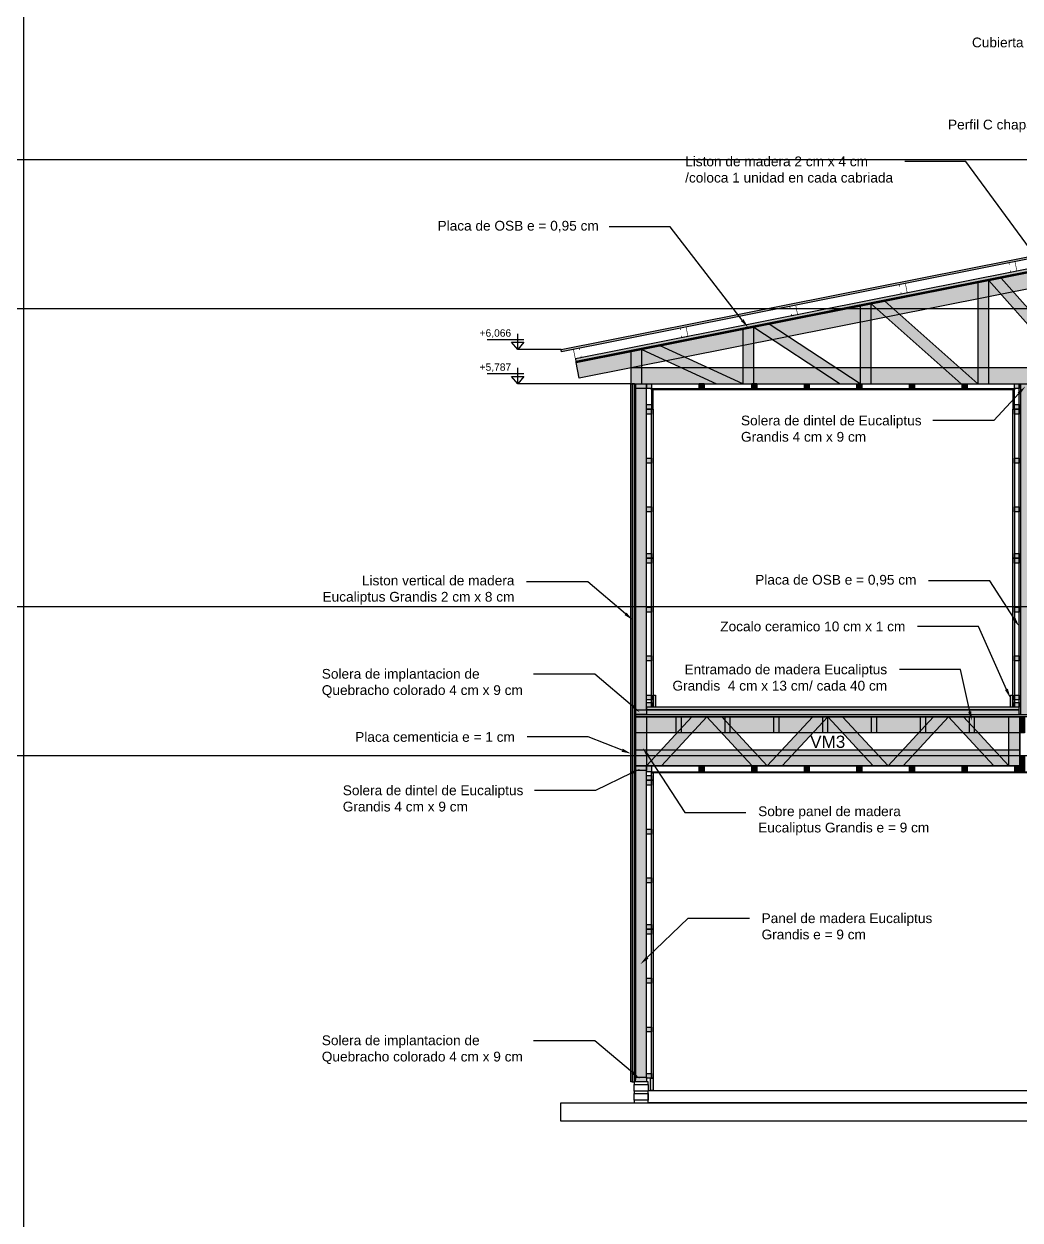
# Model space of a CAD drawing. Header units: millimetres. Extents: x 2924 to 3297, y 1496 to 1704.
# Drawn here: x 3167.89 to 3176.04, y 1558.5 to 1568.29 of the extents above; entities that cross this region are included whole.
import ezdxf
from ezdxf import colors
from ezdxf.entities.mleader import LeaderData, LeaderLine
from ezdxf.math import Vec2, Vec3

# ---------------------------------------------------------------- set-up
doc = ezdxf.new("R2010")
doc.units = ezdxf.units.MM
doc.layers.add('PT-MUROS', color=7, linetype='Continuous')
doc.styles.get("Standard").update_dxf_attribs({"font": 'arial.ttf'})

msp = doc.modelspace()

# ---------------------------------------------------------------- hatches: boundary and pattern name
at = {"layer": 'PT-MUROS'}
h = msp.add_hatch(color=5, dxfattribs=at)
h.dxf.hatch_style = 1
h.paths.add_polyline_path([(3179.6518, 1567.0889), (3179.6553, 1567.0713), (3172.2873, 1565.6075), (3172.2838, 1565.6251)])
at = {"layer": 'PT-MUROS', "true_color": 0x9898cc}
h = msp.add_hatch(color=253, dxfattribs=at)
h.dxf.hatch_style = 1
h.paths.add_polyline_path([(3179.5867, 1566.9557), (3179.5867, 1566.9761), (3172.401, 1565.5485), (3172.4048, 1565.5289)])
at = {"layer": 'PT-MUROS'}
h = msp.add_hatch(color=1, dxfattribs=at)
h.dxf.hatch_style = 1
h.paths.add_polyline_path([(3179.5867, 1566.946), (3179.5867, 1566.9557), (3172.4048, 1565.5289), (3172.4067, 1565.5195)])
at = {"layer": 'PT-MUROS', "true_color": 0xfecc66}
h = msp.add_hatch(color=31, dxfattribs=at)
h.dxf.hatch_style = 1
h.paths.add_polyline_path([(3179.5867, 1565.476), (3172.8547, 1565.476), (3172.8547, 1565.346), (3179.5867, 1565.346)])
h.paths.add_polyline_path([(3179.5867, 1566.946), (3179.5867, 1566.8135), (3172.432, 1565.3921), (3172.4067, 1565.5195)])
at = {"layer": 'PT-MUROS', "true_color": 0xcd6928}
h = msp.add_hatch(color=32, dxfattribs=at)
h.dxf.hatch_style = 1
h.paths.add_polyline_path([(3176.844, 1566.4011), (3176.7465, 1566.3817), (3177.5066, 1565.346), (3177.6182, 1565.346)])
h.paths.add_polyline_path([(3177.8026, 1566.5916), (3177.7082, 1566.5728), (3178.4739, 1565.346), (3178.58, 1565.346)])
h.paths.add_polyline_path([(3178.67, 1566.7639), (3178.7617, 1566.7821), (3179.4967, 1565.346), (3179.3956, 1565.346)])
h.paths.add_polyline_path([(3176.7465, 1566.3817), (3176.6565, 1566.3639), (3176.6565, 1565.346), (3176.7465, 1565.346)])
h.paths.add_polyline_path([(3177.7082, 1566.5728), (3177.6182, 1566.5549), (3177.6182, 1565.346), (3177.7082, 1565.346)])
h.paths.add_polyline_path([(3178.67, 1566.7639), (3178.58, 1566.746), (3178.58, 1565.346), (3178.67, 1565.346)])
h.paths.add_polyline_path([(3174.9339, 1566.0216), (3174.8231, 1565.9996), (3175.5593, 1565.346), (3175.6948, 1565.346)])
h.paths.add_polyline_path([(3175.8872, 1566.211), (3175.7848, 1566.1907), (3176.5361, 1565.346), (3176.6565, 1565.346)])
h.paths.add_polyline_path([(3174.8231, 1565.9996), (3174.7331, 1565.9817), (3174.7331, 1565.346), (3174.8231, 1565.346)])
h.paths.add_polyline_path([(3175.7848, 1566.1907), (3175.6948, 1566.1728), (3175.6948, 1565.346), (3175.7848, 1565.346)])
h.paths.add_polyline_path([(3173.9875, 1565.8336), (3173.8614, 1565.8086), (3174.5687, 1565.346), (3174.7331, 1565.346)])
h.paths.add_polyline_path([(3173.8614, 1565.8086), (3173.7714, 1565.7907), (3173.7714, 1565.346), (3173.8614, 1565.346)])
h.paths.add_polyline_path([(3173.0952, 1565.6563), (3172.9447, 1565.6264), (3173.5556, 1565.346), (3173.7714, 1565.346)])
h.paths.add_polyline_path([(3172.9447, 1565.6264), (3172.8547, 1565.6085), (3172.8547, 1565.346), (3172.9447, 1565.346)])
h.paths.add_polyline_path([(3179.5867, 1566.946), (3179.4967, 1566.9281), (3179.4967, 1565.346), (3179.5867, 1565.346)])
at = {"layer": 'PT-MUROS'}
h = msp.add_hatch(color=8, dxfattribs=at)
h.dxf.hatch_style = 1
h.paths.add_polyline_path([(3172.8649, 1559.629), (3172.8547, 1559.629), (3172.8547, 1565.346), (3172.8649, 1565.346)])
at = {"layer": 'PT-MUROS', "true_color": 0xf7f281}
h = msp.add_hatch(color=51, dxfattribs=at)
h.dxf.hatch_style = 1
h.paths.add_polyline_path([(3172.8849, 1565.346), (3172.8649, 1565.346), (3172.8649, 1559.629), (3172.8849, 1559.629)])
at = {"layer": 'PT-MUROS'}
h = msp.add_hatch(color=1, dxfattribs=at)
h.dxf.hatch_style = 1
h.paths.add_polyline_path([(3172.8944, 1559.649), (3172.8849, 1559.649), (3172.8849, 1565.346), (3172.8944, 1565.346)])
h.paths.add_polyline_path([(3176.0349, 1565.346), (3176.0444, 1565.346), (3176.0444, 1562.6365), (3176.0349, 1562.6365)])
h = msp.add_hatch(color=3, dxfattribs=at)
h.dxf.hatch_style = 1
h.paths.add_polyline_path([(3172.8944, 1562.2185), (3172.9844, 1562.2185), (3172.9844, 1562.1785), (3172.8944, 1562.1785)])
h.paths.add_polyline_path([(3172.8944, 1565.346), (3172.9844, 1565.346), (3172.9844, 1565.306), (3172.8944, 1565.306)])
h.paths.add_polyline_path([(3176.0444, 1565.346), (3176.1344, 1565.346), (3176.1344, 1565.306), (3176.0444, 1565.306)])
at = {"layer": 'PT-MUROS', "true_color": 0xf7f281}
h = msp.add_hatch(color=51, dxfattribs=at)
h.dxf.hatch_style = 1
h.paths.add_polyline_path([(3176.1344, 1562.7365), (3176.1744, 1562.7365), (3176.1744, 1562.6965), (3176.1344, 1562.6965)])
h.paths.add_polyline_path([(3176.1344, 1562.7965), (3176.1744, 1562.7965), (3176.1744, 1562.7565), (3176.1344, 1562.7565)])
h.paths.add_polyline_path([(3175.9949, 1562.7365), (3176.0349, 1562.7365), (3176.0349, 1562.6965), (3175.9949, 1562.6965)])
h.paths.add_polyline_path([(3175.9949, 1562.7965), (3176.0349, 1562.7965), (3176.0349, 1562.7565), (3175.9949, 1562.7565)])
h.paths.add_polyline_path([(3175.9949, 1563.1165), (3176.0349, 1563.1165), (3176.0349, 1563.0765), (3175.9949, 1563.0765)])
h.paths.add_polyline_path([(3176.1344, 1563.1165), (3176.1744, 1563.1165), (3176.1744, 1563.0765), (3176.1344, 1563.0765)])
h.paths.add_polyline_path([(3175.9949, 1563.9565), (3176.0349, 1563.9565), (3176.0349, 1563.9165), (3175.9949, 1563.9165)])
h.paths.add_polyline_path([(3175.9949, 1563.9165), (3176.0349, 1563.9165), (3176.0349, 1563.8765), (3175.9949, 1563.8765)])
h.paths.add_polyline_path([(3175.9949, 1563.5165), (3176.0349, 1563.5165), (3176.0349, 1563.4765), (3175.9949, 1563.4765)])
h.paths.add_polyline_path([(3176.1344, 1563.9565), (3176.1744, 1563.9565), (3176.1744, 1563.9165), (3176.1344, 1563.9165)])
h.paths.add_polyline_path([(3176.1344, 1563.9165), (3176.1744, 1563.9165), (3176.1744, 1563.8765), (3176.1344, 1563.8765)])
h.paths.add_polyline_path([(3176.1344, 1563.5165), (3176.1744, 1563.5165), (3176.1744, 1563.4765), (3176.1344, 1563.4765)])
h.paths.add_polyline_path([(3175.9949, 1564.7365), (3176.0349, 1564.7365), (3176.0349, 1564.6965), (3175.9949, 1564.6965)])
h.paths.add_polyline_path([(3175.9949, 1564.3365), (3176.0349, 1564.3365), (3176.0349, 1564.2965), (3175.9949, 1564.2965)])
h.paths.add_polyline_path([(3176.1344, 1564.7365), (3176.1744, 1564.7365), (3176.1744, 1564.6965), (3176.1344, 1564.6965)])
h.paths.add_polyline_path([(3176.1344, 1564.3365), (3176.1744, 1564.3365), (3176.1744, 1564.2965), (3176.1344, 1564.2965)])
h.paths.add_polyline_path([(3175.9949, 1565.1765), (3176.0349, 1565.1765), (3176.0349, 1565.1365), (3175.9949, 1565.1365)])
h.paths.add_polyline_path([(3175.9949, 1565.1365), (3176.0349, 1565.1365), (3176.0349, 1565.0965), (3175.9949, 1565.0965)])
h.paths.add_polyline_path([(3176.1344, 1565.1765), (3176.1744, 1565.1765), (3176.1744, 1565.1365), (3176.1344, 1565.1365)])
h.paths.add_polyline_path([(3176.1344, 1565.1365), (3176.1744, 1565.1365), (3176.1744, 1565.0965), (3176.1344, 1565.0965)])
h.paths.add_polyline_path([(3176.1344, 1565.346), (3176.1744, 1565.346), (3176.1744, 1565.306), (3176.1344, 1565.306)])
h.paths.add_polyline_path([(3175.9949, 1565.346), (3176.0349, 1565.346), (3176.0349, 1565.306), (3175.9949, 1565.306)])
h.paths.add_polyline_path([(3172.9844, 1565.1765), (3173.0244, 1565.1765), (3173.0244, 1565.1365), (3172.9844, 1565.1365)])
h.paths.add_polyline_path([(3172.9844, 1565.346), (3173.0244, 1565.346), (3173.0244, 1565.306), (3172.9844, 1565.306)])
h.paths.add_polyline_path([(3172.9844, 1565.1365), (3173.0244, 1565.1365), (3173.0244, 1565.0965), (3172.9844, 1565.0965)])
h.paths.add_polyline_path([(3172.9844, 1564.7365), (3173.0244, 1564.7365), (3173.0244, 1564.6965), (3172.9844, 1564.6965)])
h.paths.add_polyline_path([(3172.9844, 1564.3365), (3173.0244, 1564.3365), (3173.0244, 1564.2965), (3172.9844, 1564.2965)])
h.paths.add_polyline_path([(3172.9844, 1563.9565), (3173.0244, 1563.9565), (3173.0244, 1563.9165), (3172.9844, 1563.9165)])
h.paths.add_polyline_path([(3172.9844, 1563.9165), (3173.0244, 1563.9165), (3173.0244, 1563.8765), (3172.9844, 1563.8765)])
h.paths.add_polyline_path([(3172.9844, 1563.5165), (3173.0244, 1563.5165), (3173.0244, 1563.4765), (3172.9844, 1563.4765)])
h.paths.add_polyline_path([(3172.9844, 1563.1165), (3173.0244, 1563.1165), (3173.0244, 1563.0765), (3172.9844, 1563.0765)])
h.paths.add_polyline_path([(3172.9844, 1562.7365), (3173.0244, 1562.7365), (3173.0244, 1562.6965), (3172.9844, 1562.6965)])
h.paths.add_polyline_path([(3172.9844, 1562.7965), (3173.0244, 1562.7965), (3173.0244, 1562.7565), (3172.9844, 1562.7565)])
h.paths.add_polyline_path([(3172.9844, 1562.219), (3173.0244, 1562.219), (3173.0244, 1562.169), (3172.9844, 1562.169)])
h.paths.add_polyline_path([(3172.9844, 1562.139), (3173.0244, 1562.139), (3173.0244, 1562.099), (3172.9844, 1562.099)])
h.paths.add_polyline_path([(3172.9844, 1562.099), (3173.0244, 1562.099), (3173.0244, 1562.059), (3172.9844, 1562.059)])
h.paths.add_polyline_path([(3172.9844, 1561.299), (3173.0244, 1561.299), (3173.0244, 1561.259), (3172.9844, 1561.259)])
h.paths.add_polyline_path([(3172.9844, 1560.919), (3173.0244, 1560.919), (3173.0244, 1560.879), (3172.9844, 1560.879)])
h.paths.add_polyline_path([(3172.9844, 1560.879), (3173.0244, 1560.879), (3173.0244, 1560.839), (3172.9844, 1560.839)])
h.paths.add_polyline_path([(3172.9844, 1561.699), (3173.0244, 1561.699), (3173.0244, 1561.659), (3172.9844, 1561.659)])
h.paths.add_polyline_path([(3172.9844, 1560.479), (3173.0244, 1560.479), (3173.0244, 1560.439), (3172.9844, 1560.439)])
h.paths.add_polyline_path([(3172.9844, 1560.079), (3173.0244, 1560.079), (3173.0244, 1560.039), (3172.9844, 1560.039)])
h.paths.add_polyline_path([(3172.9844, 1559.699), (3173.0244, 1559.699), (3173.0244, 1559.659), (3172.9844, 1559.659)])
h = msp.add_hatch(color=51, dxfattribs=at)
h.dxf.hatch_style = 1
h.paths.add_polyline_path([(3173.4143, 1565.3465), (3173.4543, 1565.3465), (3173.4543, 1565.306), (3173.4143, 1565.306)])
h = msp.add_hatch(color=51, dxfattribs=at)
h.dxf.hatch_style = 1
h.paths.add_polyline_path([(3173.8461, 1565.3465), (3173.8861, 1565.3465), (3173.8861, 1565.306), (3173.8461, 1565.306)])
h = msp.add_hatch(color=51, dxfattribs=at)
h.dxf.hatch_style = 1
h.paths.add_polyline_path([(3174.2757, 1565.346), (3174.3157, 1565.346), (3174.3157, 1565.3055), (3174.2757, 1565.3055)])
h = msp.add_hatch(color=51, dxfattribs=at)
h.dxf.hatch_style = 1
h.paths.add_polyline_path([(3174.7063, 1565.346), (3174.7463, 1565.346), (3174.7463, 1565.3055), (3174.7063, 1565.3055)])
h = msp.add_hatch(color=51, dxfattribs=at)
h.dxf.hatch_style = 1
h.paths.add_polyline_path([(3175.137, 1565.346), (3175.177, 1565.346), (3175.177, 1565.3055), (3175.137, 1565.3055)])
h = msp.add_hatch(color=51, dxfattribs=at)
h.dxf.hatch_style = 1
h.paths.add_polyline_path([(3175.5677, 1565.346), (3175.6077, 1565.346), (3175.6077, 1565.3055), (3175.5677, 1565.3055)])
at = {"layer": 'PT-MUROS', "true_color": 0xf8991e}
h = msp.add_hatch(color=30, dxfattribs=at)
h.dxf.hatch_style = 1
h.paths.add_polyline_path([(3172.9844, 1562.1785), (3172.8944, 1562.1785), (3172.8944, 1559.669), (3172.9844, 1559.669)])
h.paths.add_polyline_path([(3172.9844, 1565.306), (3172.8944, 1565.306), (3172.8944, 1562.6765), (3172.9844, 1562.6765)])
h.paths.add_polyline_path([(3176.1344, 1565.306), (3176.0444, 1565.306), (3176.0444, 1562.6765), (3176.1344, 1562.6765)])
at = {"layer": 'PT-MUROS', "true_color": 0x58ba48}
h = msp.add_hatch(color=85, dxfattribs=at)
h.dxf.hatch_style = 1
h.paths.add_polyline_path([(3173.0244, 1563.9165), (3173.0369, 1563.9165), (3173.0369, 1562.6965), (3173.0244, 1562.6965)])
h.paths.add_polyline_path([(3173.0244, 1562.159), (3173.0369, 1562.159), (3173.0369, 1562.099), (3173.0244, 1562.099)])
h.paths.add_polyline_path([(3173.0244, 1562.099), (3173.0369, 1562.099), (3173.0369, 1560.879), (3173.0244, 1560.879)])
h.paths.add_polyline_path([(3173.0244, 1562.1685), (3179.5867, 1562.1685), (3179.5867, 1562.159), (3173.0244, 1562.159)])
h.paths.add_polyline_path([(3173.0244, 1560.879), (3173.0369, 1560.879), (3173.0369, 1559.659), (3173.0244, 1559.659)])
h.paths.add_polyline_path([(3176.1744, 1563.9165), (3176.1869, 1563.9165), (3176.1869, 1562.6965), (3176.1744, 1562.6965)])
h.paths.add_polyline_path([(3175.9824, 1563.9165), (3175.9949, 1563.9165), (3175.9949, 1562.6965), (3175.9824, 1562.6965)])
h.paths.add_polyline_path([(3176.1744, 1565.1365), (3176.1869, 1565.1365), (3176.1869, 1563.9165), (3176.1744, 1563.9165)])
h.paths.add_polyline_path([(3175.9824, 1565.1365), (3175.9949, 1565.1365), (3175.9949, 1563.9165), (3175.9824, 1563.9165)])
h.paths.add_polyline_path([(3176.1869, 1565.2965), (3176.1744, 1565.2965), (3176.1744, 1565.1365), (3176.1869, 1565.1365)])
h.paths.add_polyline_path([(3175.9949, 1565.2965), (3175.9824, 1565.2965), (3175.9824, 1565.1365), (3175.9949, 1565.1365)])
h.paths.add_polyline_path([(3173.0244, 1565.306), (3175.9949, 1565.306), (3175.9949, 1565.2965), (3173.0244, 1565.2965)])
h.paths.add_polyline_path([(3176.1744, 1565.306), (3179.5867, 1565.306), (3179.5867, 1565.2965), (3176.1744, 1565.2965)])
h.paths.add_polyline_path([(3173.0369, 1565.2965), (3173.0244, 1565.2965), (3173.0244, 1565.1365), (3173.0369, 1565.1365)])
h.paths.add_polyline_path([(3173.0244, 1565.1365), (3173.0369, 1565.1365), (3173.0369, 1563.9165), (3173.0244, 1563.9165)])
at = {"layer": 'PT-MUROS', "true_color": 0x636466}
h = msp.add_hatch(color=251, dxfattribs=at)
h.dxf.hatch_style = 1
h.paths.add_polyline_path([(3173.0169, 1559.659), (3173.0369, 1559.659), (3173.0369, 1559.559), (3173.0169, 1559.559)])
h.paths.add_polyline_path([(3173.0369, 1562.7965), (3173.0569, 1562.7965), (3173.0569, 1562.6965), (3173.0369, 1562.6965)])
h.paths.add_polyline_path([(3175.9624, 1562.7965), (3175.9824, 1562.7965), (3175.9824, 1562.6965), (3175.9624, 1562.6965)])
h.paths.add_polyline_path([(3176.1869, 1562.7965), (3176.2069, 1562.7965), (3176.2069, 1562.6965), (3176.1869, 1562.6965)])
h.paths.add_polyline_path([(3179.5667, 1562.7965), (3179.5867, 1562.7965), (3179.5867, 1562.6965), (3179.5667, 1562.6965)])
at = {"layer": 'PT-MUROS', "true_color": 0xf7abae}
h = msp.add_hatch(color=241, dxfattribs=at)
h.dxf.hatch_style = 1
h.paths.add_polyline_path([(3172.9844, 1562.6765), (3176.0349, 1562.6765), (3176.0349, 1562.6965), (3172.9844, 1562.6965)])
h.paths.add_polyline_path([(3179.6042, 1562.6765), (3176.1344, 1562.6765), (3176.1344, 1562.6965), (3179.6042, 1562.6965)])
at = {"layer": 'PT-MUROS', "true_color": 0x991b1e}
h = msp.add_hatch(color=244, dxfattribs=at)
h.dxf.hatch_style = 1
h.paths.add_polyline_path([(3172.8944, 1559.669), (3172.9844, 1559.669), (3172.9844, 1559.629), (3172.8944, 1559.629)])
h.paths.add_polyline_path([(3176.0444, 1562.6765), (3176.1344, 1562.6765), (3176.1344, 1562.6365), (3176.0444, 1562.6365)])
h.paths.add_polyline_path([(3172.8944, 1562.6765), (3172.9844, 1562.6765), (3172.9844, 1562.6365), (3172.8944, 1562.6365)])
at = {"layer": 'PT-MUROS', "true_color": 0x642165}
h = msp.add_hatch(color=219, dxfattribs=at)
h.dxf.hatch_style = 1
h.paths.add_polyline_path([(3172.8944, 1562.6365), (3179.6042, 1562.6365), (3179.6042, 1562.6185), (3172.8944, 1562.6185)])
at = {"layer": 'PT-MUROS', "true_color": 0xf7f281}
h = msp.add_hatch(color=51, dxfattribs=at)
h.dxf.hatch_style = 1
h.paths.add_polyline_path([(3176.0383, 1562.2185), (3172.8944, 1562.2185), (3172.8944, 1562.3485), (3176.0383, 1562.3485)])
h.paths.add_polyline_path([(3176.0383, 1562.4885), (3172.8944, 1562.4885), (3172.8944, 1562.6185), (3176.0383, 1562.6185)])
at = {"layer": 'PT-MUROS', "true_color": 0xcd6928}
h = msp.add_hatch(color=32, dxfattribs=at)
h.dxf.hatch_style = 1
h.paths.add_polyline_path([(3175.4543, 1562.6185), (3175.5771, 1562.6185), (3175.9483, 1562.2185), (3175.8256, 1562.2185)])
h.paths.add_polyline_path([(3175.4543, 1562.6185), (3175.3316, 1562.6185), (3174.9604, 1562.2185), (3175.0831, 1562.2185)])
h.paths.add_polyline_path([(3174.4664, 1562.6185), (3174.5891, 1562.6185), (3174.9604, 1562.2185), (3174.8376, 1562.2185)])
h.paths.add_polyline_path([(3174.4664, 1562.6185), (3174.3436, 1562.6185), (3173.9724, 1562.2185), (3174.0952, 1562.2185)])
h.paths.add_polyline_path([(3173.4784, 1562.6185), (3173.6012, 1562.6185), (3173.9724, 1562.2185), (3173.8496, 1562.2185)])
h.paths.add_polyline_path([(3173.4784, 1562.6185), (3173.3556, 1562.6185), (3172.9844, 1562.2185), (3173.1072, 1562.2185)])
h.paths.add_polyline_path([(3175.9483, 1562.6185), (3176.0383, 1562.6185), (3176.0383, 1562.2185), (3175.9483, 1562.2185)])
h.paths.add_polyline_path([(3172.8944, 1562.6185), (3172.9844, 1562.6185), (3172.9844, 1562.2185), (3172.8944, 1562.2185)])
at = {"layer": 'PT-MUROS'}
h = msp.add_hatch(color=5, dxfattribs=at)
h.dxf.hatch_style = 1
h.paths.add_polyline_path([(3172.8944, 1562.6185), (3172.9844, 1562.6185), (3172.9844, 1562.2185), (3172.8944, 1562.2185)])
at = {"layer": 'PT-MUROS', "true_color": 0x636466}
h = msp.add_hatch(color=251, dxfattribs=at)
h.dxf.hatch_style = 1
h.paths.add_polyline_path([(3176.1344, 1562.6765), (3179.6042, 1562.6765), (3179.6042, 1562.6365), (3176.1344, 1562.6365)])
h.paths.add_polyline_path([(3176.0349, 1562.6765), (3172.9844, 1562.6765), (3172.9844, 1562.6365), (3176.0349, 1562.6365)])
at = {"layer": 'PT-MUROS'}
h = msp.add_hatch(color=1, dxfattribs=at)
h.dxf.hatch_style = 1
h.paths.add_polyline_path([(3173.2263, 1562.6185), (3173.2663, 1562.6185), (3173.2663, 1562.4885), (3173.2263, 1562.4885)])
h = msp.add_hatch(color=1, dxfattribs=at)
h.dxf.hatch_style = 1
h.paths.add_polyline_path([(3173.6263, 1562.6185), (3173.6663, 1562.6185), (3173.6663, 1562.4885), (3173.6263, 1562.4885)])
h = msp.add_hatch(color=1, dxfattribs=at)
h.dxf.hatch_style = 1
h.paths.add_polyline_path([(3174.0263, 1562.6185), (3174.0663, 1562.6185), (3174.0663, 1562.4885), (3174.0263, 1562.4885)])
h = msp.add_hatch(color=1, dxfattribs=at)
h.dxf.hatch_style = 1
h.paths.add_polyline_path([(3174.4263, 1562.6185), (3174.4663, 1562.6185), (3174.4663, 1562.4885), (3174.4263, 1562.4885)])
h = msp.add_hatch(color=1, dxfattribs=at)
h.dxf.hatch_style = 1
h.paths.add_polyline_path([(3174.8263, 1562.6185), (3174.8663, 1562.6185), (3174.8663, 1562.4885), (3174.8263, 1562.4885)])
h = msp.add_hatch(color=1, dxfattribs=at)
h.dxf.hatch_style = 1
h.paths.add_polyline_path([(3175.2263, 1562.6185), (3175.2663, 1562.6185), (3175.2663, 1562.4885), (3175.2263, 1562.4885)])
h = msp.add_hatch(color=1, dxfattribs=at)
h.dxf.hatch_style = 1
h.paths.add_polyline_path([(3175.6263, 1562.6185), (3175.6663, 1562.6185), (3175.6663, 1562.4885), (3175.6263, 1562.4885)])
h = msp.add_hatch(dxfattribs=at)
h.set_pattern_fill('ANSI31', color=6, scale=0.002)
h.set_pattern_definition([(45, (106.1555515, 40.8742664), (-0.00449012806, 0.00449012806), [])])
h.paths.add_polyline_path([(3176.1023, 1562.6185), (3176.1423, 1562.6185), (3176.1423, 1562.4885), (3176.1023, 1562.4885)])
h.paths.add_polyline_path([(3176.0383, 1562.6185), (3176.0783, 1562.6185), (3176.0783, 1562.4885), (3176.0383, 1562.4885)])
h.paths.add_polyline_path([(3176.0383, 1562.2985), (3176.0783, 1562.2985), (3176.0783, 1562.1685), (3176.0383, 1562.1685)])
h.paths.add_polyline_path([(3176.1023, 1562.2985), (3176.1423, 1562.2985), (3176.1423, 1562.1685), (3176.1023, 1562.1685)])
at = {"layer": 'PT-MUROS', "true_color": 0xf7f281}
h = msp.add_hatch(color=51, dxfattribs=at)
h.dxf.hatch_style = 1
h.paths.add_polyline_path([(3173.4143, 1562.219), (3173.4543, 1562.219), (3173.4543, 1562.169), (3173.4143, 1562.169)])
h = msp.add_hatch(color=51, dxfattribs=at)
h.dxf.hatch_style = 1
h.paths.add_polyline_path([(3173.8461, 1562.219), (3173.8861, 1562.219), (3173.8861, 1562.169), (3173.8461, 1562.169)])
h = msp.add_hatch(color=51, dxfattribs=at)
h.dxf.hatch_style = 1
h.paths.add_polyline_path([(3174.2757, 1562.2185), (3174.3157, 1562.2185), (3174.3157, 1562.1685), (3174.2757, 1562.1685)])
h = msp.add_hatch(color=51, dxfattribs=at)
h.dxf.hatch_style = 1
h.paths.add_polyline_path([(3174.7063, 1562.2185), (3174.7463, 1562.2185), (3174.7463, 1562.1685), (3174.7063, 1562.1685)])
h = msp.add_hatch(color=51, dxfattribs=at)
h.dxf.hatch_style = 1
h.paths.add_polyline_path([(3175.137, 1562.2185), (3175.177, 1562.2185), (3175.177, 1562.1685), (3175.137, 1562.1685)])
h = msp.add_hatch(color=51, dxfattribs=at)
h.dxf.hatch_style = 1
h.paths.add_polyline_path([(3175.5677, 1562.2185), (3175.6077, 1562.2185), (3175.6077, 1562.1685), (3175.5677, 1562.1685)])
h = msp.add_hatch(color=51, dxfattribs=at)
h.dxf.hatch_style = 1
h.paths.add_polyline_path([(3175.9983, 1562.2185), (3176.0383, 1562.2185), (3176.0383, 1562.1685), (3175.9983, 1562.1685)])

# ---------------------------------------------------------------- linework, layer by layer
at = {"layer": 'PT-MUROS', "color": 1}
for p in [(3250.461, 1567.1788), (3250.461, 1565.9588), (3250.461, 1563.5188), (3250.461, 1562.2988)]:
    msp.add_ray(p, (-1, 0), dxfattribs=at)
at = {"layer": 'PT-MUROS'}
for points in [[(3167.8871, 1585.4475), (3296.7845, 1585.4475), (3296.7845, 1548.9823), (3167.8871, 1548.9823)], [(3175.7848, 1566.1907), (3175.6948, 1566.1728), (3175.6948, 1565.346), (3175.7848, 1565.346)], [(3174.8231, 1565.9996), (3174.7331, 1565.9817), (3174.7331, 1565.346), (3174.8231, 1565.346)], [(3173.8614, 1565.8086), (3173.7714, 1565.7907), (3173.7714, 1565.346), (3173.8614, 1565.346)], [(3172.9447, 1565.6264), (3172.8547, 1565.6085), (3172.8547, 1565.346), (3172.9447, 1565.346)], [(3179.5867, 1565.476), (3172.8547, 1565.476), (3172.8547, 1565.346), (3179.5867, 1565.346)], [(3172.8649, 1559.629), (3172.8547, 1559.629), (3172.8547, 1565.346), (3172.8649, 1565.346)], [(3172.8849, 1565.346), (3172.8649, 1565.346), (3172.8649, 1559.629), (3172.8849, 1559.629)], [(3172.8944, 1559.649), (3172.8849, 1559.649), (3172.8849, 1565.346), (3172.8944, 1565.346)], [(3172.8944, 1565.346), (3172.9844, 1565.346), (3172.9844, 1565.306), (3172.8944, 1565.306)], [(3172.9844, 1565.346), (3173.0244, 1565.346), (3173.0244, 1565.306), (3172.9844, 1565.306)], [(3173.4143, 1565.3465), (3173.4543, 1565.3465), (3173.4543, 1565.306), (3173.4143, 1565.306)], [(3173.8461, 1565.3465), (3173.8861, 1565.3465), (3173.8861, 1565.306), (3173.8461, 1565.306)], [(3174.2757, 1565.346), (3174.3157, 1565.346), (3174.3157, 1565.3055), (3174.2757, 1565.3055)], [(3174.7063, 1565.346), (3174.7463, 1565.346), (3174.7463, 1565.3055), (3174.7063, 1565.3055)], [(3175.137, 1565.346), (3175.177, 1565.346), (3175.177, 1565.3055), (3175.137, 1565.3055)], [(3175.5677, 1565.346), (3175.6077, 1565.346), (3175.6077, 1565.3055), (3175.5677, 1565.3055)], [(3175.9949, 1565.346), (3176.0349, 1565.346), (3176.0349, 1565.306), (3175.9949, 1565.306)], [(3176.0349, 1565.346), (3176.0444, 1565.346), (3176.0444, 1562.6365), (3176.0349, 1562.6365)], [(3172.9844, 1565.306), (3172.8944, 1565.306), (3172.8944, 1562.6765), (3172.9844, 1562.6765)], [(3173.0244, 1565.306), (3175.9949, 1565.306), (3175.9949, 1565.2965), (3173.0244, 1565.2965)], [(3173.0369, 1565.2965), (3173.0244, 1565.2965), (3173.0244, 1565.1365), (3173.0369, 1565.1365)], [(3175.9949, 1565.2965), (3175.9824, 1565.2965), (3175.9824, 1565.1365), (3175.9949, 1565.1365)], [(3172.9844, 1565.1765), (3173.0244, 1565.1765), (3173.0244, 1565.1365), (3172.9844, 1565.1365)], [(3172.9844, 1565.1365), (3173.0244, 1565.1365), (3173.0244, 1565.0965), (3172.9844, 1565.0965)], [(3173.0244, 1565.1365), (3173.0369, 1565.1365), (3173.0369, 1563.9165), (3173.0244, 1563.9165)], [(3175.9824, 1565.1365), (3175.9949, 1565.1365), (3175.9949, 1563.9165), (3175.9824, 1563.9165)], [(3175.9949, 1565.1765), (3176.0349, 1565.1765), (3176.0349, 1565.1365), (3175.9949, 1565.1365)], [(3175.9949, 1565.1365), (3176.0349, 1565.1365), (3176.0349, 1565.0965), (3175.9949, 1565.0965)], [(3172.9844, 1564.7365), (3173.0244, 1564.7365), (3173.0244, 1564.6965), (3172.9844, 1564.6965)], [(3175.9949, 1564.7365), (3176.0349, 1564.7365), (3176.0349, 1564.6965), (3175.9949, 1564.6965)], [(3172.9844, 1564.3365), (3173.0244, 1564.3365), (3173.0244, 1564.2965), (3172.9844, 1564.2965)], [(3175.9949, 1564.3365), (3176.0349, 1564.3365), (3176.0349, 1564.2965), (3175.9949, 1564.2965)], [(3172.9844, 1563.9565), (3173.0244, 1563.9565), (3173.0244, 1563.9165), (3172.9844, 1563.9165)], [(3172.9844, 1563.9165), (3173.0244, 1563.9165), (3173.0244, 1563.8765), (3172.9844, 1563.8765)], [(3173.0244, 1563.9165), (3173.0369, 1563.9165), (3173.0369, 1562.6965), (3173.0244, 1562.6965)], [(3175.9824, 1563.9165), (3175.9949, 1563.9165), (3175.9949, 1562.6965), (3175.9824, 1562.6965)], [(3175.9949, 1563.9565), (3176.0349, 1563.9565), (3176.0349, 1563.9165), (3175.9949, 1563.9165)], [(3175.9949, 1563.9165), (3176.0349, 1563.9165), (3176.0349, 1563.8765), (3175.9949, 1563.8765)], [(3172.9844, 1563.5165), (3173.0244, 1563.5165), (3173.0244, 1563.4765), (3172.9844, 1563.4765)], [(3175.9949, 1563.5165), (3176.0349, 1563.5165), (3176.0349, 1563.4765), (3175.9949, 1563.4765)], [(3172.9844, 1563.1165), (3173.0244, 1563.1165), (3173.0244, 1563.0765), (3172.9844, 1563.0765)], [(3175.9949, 1563.1165), (3176.0349, 1563.1165), (3176.0349, 1563.0765), (3175.9949, 1563.0765)], [(3172.9844, 1562.7965), (3173.0244, 1562.7965), (3173.0244, 1562.7565), (3172.9844, 1562.7565)], [(3173.0369, 1562.7965), (3173.0569, 1562.7965), (3173.0569, 1562.6965), (3173.0369, 1562.6965)], [(3175.9624, 1562.7965), (3175.9824, 1562.7965), (3175.9824, 1562.6965), (3175.9624, 1562.6965)], [(3175.9949, 1562.7965), (3176.0349, 1562.7965), (3176.0349, 1562.7565), (3175.9949, 1562.7565)], [(3172.9844, 1562.7365), (3173.0244, 1562.7365), (3173.0244, 1562.6965), (3172.9844, 1562.6965)], [(3172.9844, 1562.6765), (3176.0349, 1562.6765), (3176.0349, 1562.6965), (3172.9844, 1562.6965)], [(3175.9949, 1562.7365), (3176.0349, 1562.7365), (3176.0349, 1562.6965), (3175.9949, 1562.6965)], [(3172.8944, 1562.6765), (3172.9844, 1562.6765), (3172.9844, 1562.6365), (3172.8944, 1562.6365)], [(3172.8944, 1562.6365), (3179.6042, 1562.6365), (3179.6042, 1562.6185), (3172.8944, 1562.6185)], [(3176.0383, 1562.6185), (3172.8944, 1562.6185), (3172.8944, 1562.2185), (3176.0383, 1562.2185)], [(3172.8944, 1562.6185), (3172.9844, 1562.6185), (3172.9844, 1562.2185), (3172.8944, 1562.2185)], [(3176.0383, 1562.4885), (3172.8944, 1562.4885), (3172.8944, 1562.6185), (3176.0383, 1562.6185)], [(3172.8944, 1562.6185), (3172.9844, 1562.6185), (3172.9844, 1562.2185), (3172.8944, 1562.2185)], [(3176.0349, 1562.6765), (3172.9844, 1562.6765), (3172.9844, 1562.6365), (3176.0349, 1562.6365)], [(3173.2263, 1562.6185), (3173.2663, 1562.6185), (3173.2663, 1562.4885), (3173.2263, 1562.4885)], [(3173.6263, 1562.6185), (3173.6663, 1562.6185), (3173.6663, 1562.4885), (3173.6263, 1562.4885)], [(3174.0263, 1562.6185), (3174.0663, 1562.6185), (3174.0663, 1562.4885), (3174.0263, 1562.4885)], [(3174.4263, 1562.6185), (3174.4663, 1562.6185), (3174.4663, 1562.4885), (3174.4263, 1562.4885)], [(3174.8263, 1562.6185), (3174.8663, 1562.6185), (3174.8663, 1562.4885), (3174.8263, 1562.4885)], [(3175.2263, 1562.6185), (3175.2663, 1562.6185), (3175.2663, 1562.4885), (3175.2263, 1562.4885)], [(3175.6263, 1562.6185), (3175.6663, 1562.6185), (3175.6663, 1562.4885), (3175.6263, 1562.4885)], [(3175.9483, 1562.6185), (3176.0383, 1562.6185), (3176.0383, 1562.2185), (3175.9483, 1562.2185)], [(3176.0383, 1562.2185), (3172.8944, 1562.2185), (3172.8944, 1562.3485), (3176.0383, 1562.3485)], [(3172.8944, 1562.2185), (3172.9844, 1562.2185), (3172.9844, 1562.1785), (3172.8944, 1562.1785)], [(3172.9844, 1562.219), (3173.0244, 1562.219), (3173.0244, 1562.169), (3172.9844, 1562.169)], [(3173.4143, 1562.219), (3173.4543, 1562.219), (3173.4543, 1562.169), (3173.4143, 1562.169)], [(3173.8461, 1562.219), (3173.8861, 1562.219), (3173.8861, 1562.169), (3173.8461, 1562.169)], [(3174.2757, 1562.2185), (3174.3157, 1562.2185), (3174.3157, 1562.1685), (3174.2757, 1562.1685)], [(3174.7063, 1562.2185), (3174.7463, 1562.2185), (3174.7463, 1562.1685), (3174.7063, 1562.1685)], [(3175.137, 1562.2185), (3175.177, 1562.2185), (3175.177, 1562.1685), (3175.137, 1562.1685)], [(3175.5677, 1562.2185), (3175.6077, 1562.2185), (3175.6077, 1562.1685), (3175.5677, 1562.1685)], [(3175.9983, 1562.2185), (3176.0383, 1562.2185), (3176.0383, 1562.1685), (3175.9983, 1562.1685)], [(3172.9844, 1562.1785), (3172.8944, 1562.1785), (3172.8944, 1559.669), (3172.9844, 1559.669)], [(3172.9844, 1562.139), (3173.0244, 1562.139), (3173.0244, 1562.099), (3172.9844, 1562.099)], [(3173.0244, 1562.1685), (3179.5867, 1562.1685), (3179.5867, 1562.159), (3173.0244, 1562.159)], [(3173.0244, 1562.159), (3173.0369, 1562.159), (3173.0369, 1562.099), (3173.0244, 1562.099)], [(3172.9844, 1562.099), (3173.0244, 1562.099), (3173.0244, 1562.059), (3172.9844, 1562.059)], [(3173.0244, 1562.099), (3173.0369, 1562.099), (3173.0369, 1560.879), (3173.0244, 1560.879)], [(3172.9844, 1561.699), (3173.0244, 1561.699), (3173.0244, 1561.659), (3172.9844, 1561.659)], [(3172.9844, 1561.299), (3173.0244, 1561.299), (3173.0244, 1561.259), (3172.9844, 1561.259)], [(3172.9844, 1560.919), (3173.0244, 1560.919), (3173.0244, 1560.879), (3172.9844, 1560.879)], [(3172.9844, 1560.879), (3173.0244, 1560.879), (3173.0244, 1560.839), (3172.9844, 1560.839)], [(3173.0244, 1560.879), (3173.0369, 1560.879), (3173.0369, 1559.659), (3173.0244, 1559.659)], [(3172.9844, 1560.479), (3173.0244, 1560.479), (3173.0244, 1560.439), (3172.9844, 1560.439)], [(3172.9844, 1560.079), (3173.0244, 1560.079), (3173.0244, 1560.039), (3172.9844, 1560.039)], [(3172.8944, 1559.669), (3172.9844, 1559.669), (3172.9844, 1559.629), (3172.8944, 1559.629)], [(3172.9844, 1559.699), (3173.0244, 1559.699), (3173.0244, 1559.659), (3172.9844, 1559.659)], [(3173.0169, 1559.659), (3173.0369, 1559.659), (3173.0369, 1559.559), (3173.0169, 1559.559)], [(3172.9969, 1559.629), (3172.8819, 1559.629), (3172.8819, 1559.609), (3172.9969, 1559.609)], [(3172.8819, 1559.609), (3172.9969, 1559.609), (3172.9969, 1559.554), (3172.8819, 1559.554)], [(3172.9969, 1559.559), (3179.6042, 1559.559), (3179.6042, 1559.459), (3172.9969, 1559.459)], [(3172.2819, 1559.459), (3179.7367, 1559.459), (3179.7367, 1559.309), (3172.2819, 1559.309)], [(3172.9969, 1559.554), (3172.8819, 1559.554), (3172.8819, 1559.534), (3172.9969, 1559.534)], [(3172.8819, 1559.534), (3172.9969, 1559.534), (3172.9969, 1559.479), (3172.8819, 1559.479)], [(3172.9969, 1559.479), (3172.8819, 1559.479), (3172.8819, 1559.459), (3172.9969, 1559.459)]]:
    msp.add_lwpolyline(points, close=True, dxfattribs=at)
for points in [[(3179.6518, 1567.0889), (3179.6553, 1567.0713), (3172.2873, 1565.6075), (3172.2838, 1565.6251), (3179.6518, 1567.0889)], [(3179.5867, 1566.9557), (3179.5867, 1566.9761), (3172.401, 1565.5485), (3172.4048, 1565.5289), (3179.5867, 1566.9557)], [(3179.5867, 1566.946), (3179.5867, 1566.9557), (3172.4048, 1565.5289), (3172.4067, 1565.5195), (3179.5867, 1566.946)], [(3179.5867, 1566.946), (3179.5867, 1566.8135), (3172.432, 1565.3921), (3172.4067, 1565.5195), (3179.5867, 1566.946)], [(3175.8872, 1566.211), (3175.7848, 1566.1907), (3176.5361, 1565.346), (3176.6565, 1565.346), (3175.8872, 1566.211)], [(3174.9339, 1566.0216), (3174.8231, 1565.9996), (3175.5593, 1565.346), (3175.6948, 1565.346), (3174.9339, 1566.0216)], [(3173.9875, 1565.8336), (3173.8614, 1565.8086), (3174.5687, 1565.346), (3174.7331, 1565.346), (3173.9875, 1565.8336)], [(3171.929, 1565.6251), (3171.929, 1565.7551)], [(3171.979, 1565.7051), (3171.679, 1565.7051)], [(3171.929, 1565.6251), (3171.879, 1565.6851), (3171.979, 1565.6851), (3171.929, 1565.6251)], [(3173.0952, 1565.6563), (3172.9447, 1565.6264), (3173.5556, 1565.346), (3173.7714, 1565.346), (3173.0952, 1565.6563)], [(3172.2838, 1565.6251), (3171.929, 1565.6251)], [(3171.929, 1565.346), (3171.929, 1565.476)], [(3171.979, 1565.426), (3171.679, 1565.426)], [(3171.929, 1565.346), (3171.879, 1565.406), (3171.979, 1565.406), (3171.929, 1565.346)], [(3172.8547, 1565.346), (3171.929, 1565.346)], [(3173.4784, 1562.6185), (3173.3556, 1562.6185), (3172.9844, 1562.2185), (3173.1072, 1562.2185), (3173.4784, 1562.6185)], [(3173.4784, 1562.6185), (3173.6012, 1562.6185), (3173.9724, 1562.2185), (3173.8496, 1562.2185), (3173.4784, 1562.6185)], [(3174.4664, 1562.6185), (3174.3436, 1562.6185), (3173.9724, 1562.2185), (3174.0952, 1562.2185), (3174.4664, 1562.6185)], [(3174.4664, 1562.6185), (3174.5891, 1562.6185), (3174.9604, 1562.2185), (3174.8376, 1562.2185), (3174.4664, 1562.6185)], [(3175.4543, 1562.6185), (3175.3316, 1562.6185), (3174.9604, 1562.2185), (3175.0831, 1562.2185), (3175.4543, 1562.6185)], [(3175.4543, 1562.6185), (3175.5771, 1562.6185), (3175.9483, 1562.2185), (3175.8256, 1562.2185), (3175.4543, 1562.6185)]]:
    msp.add_lwpolyline(points, dxfattribs=at)
at = {"layer": 'PT-MUROS', "color": 18, "true_color": 0x000000, "const_width": 0.005}
for points in [[(3175.9539, 1566.3196), (3175.9508, 1566.3353), (3175.9999, 1566.345), (3176.0155, 1566.2666), (3175.9664, 1566.2568), (3175.9633, 1566.2725)], [(3175.0564, 1566.1413), (3175.0533, 1566.157), (3175.1024, 1566.1667), (3175.118, 1566.0883), (3175.0689, 1566.0785), (3175.0658, 1566.0942)], [(3174.159, 1565.963), (3174.1558, 1565.9787), (3174.2049, 1565.9884), (3174.2205, 1565.91), (3174.1714, 1565.9002), (3174.1683, 1565.9159)], [(3173.2615, 1565.7847), (3173.2583, 1565.8004), (3173.3074, 1565.8101), (3173.323, 1565.7317), (3173.2739, 1565.7219), (3173.2708, 1565.7376)], [(3172.4375, 1565.621), (3172.4344, 1565.6367), (3172.3854, 1565.6269), (3172.401, 1565.5485), (3172.45, 1565.5582), (3172.4469, 1565.5739)]]:
    msp.add_lwpolyline(points, dxfattribs=at)
at = {"layer": 'PT-MUROS', "color": 7}
for points in [[(3176.0383, 1562.6185), (3176.0783, 1562.6185), (3176.0783, 1562.4885), (3176.0383, 1562.4885)], [(3176.0383, 1562.2985), (3176.0783, 1562.2985), (3176.0783, 1562.1685), (3176.0383, 1562.1685)]]:
    msp.add_lwpolyline(points, close=True, dxfattribs=at)

# ---------------------------------------------------------------- texts
at = {"layer": 'PT-MUROS', "char_height": 0.06, "attachment_point": 1}
for s, insert in [('+6,066', (3171.617, 1565.791)), ('+5,787', (3171.617, 1565.5119))]:
    msp.add_mtext_dynamic_manual_height_columns(s, width=0.228299, gutter_width=12.5, heights=[0], dxfattribs=dict(at, insert=insert))
at = {"layer": 'PT-MUROS', "color": 3, "insert": (3174.3234, 1562.4645), "char_height": 0.1, "attachment_point": 1}
msp.add_mtext_dynamic_manual_height_columns('VM3', width=0.315979, gutter_width=12.5, heights=[0], dxfattribs=at)

# ---------------------------------------------------------------- leaders
at = {"layer": 'PT-MUROS'}
ml = msp.add_multileader_mtext('Standard', dxfattribs=at)
ml.set_content('Cubierta de chapa galvanizada trapezoidal negra C25', color=256)
ml.set_leader_properties()
ml.build(insert=Vec2(0, 0))
ml.multileader.update_dxf_attribs({"dogleg_length": 0.5, "arrow_head_size": 0.08})
ctx = ml.context
ctx.base_point, ctx.char_height, ctx.arrow_head_size, ctx.landing_gap_size, ctx.plane_origin = Vec3(3175.5475, 1568.1279), 0.08, 0.08, 0.1, Vec3(3179.217, 1566.9935)
notes = []
notes.append((ctx, [(1, (1, 1, 0), (3178.9091, 1568.1279), (-1, 0), 0.5, [(0, [(3179.217, 1566.9935)], 0, [])])]))
ctx.mtext.insert, ctx.mtext.width, ctx.mtext.flow_direction = Vec3(3175.6475, 1568.1797), 5.190025, 5
ml = msp.add_multileader_mtext('Standard', dxfattribs=at)
ml.set_content('Perfil C chapa galvanizada 80 x 50 x 15 x 1,6 ', color=256)
ml.set_leader_properties()
ml.build(insert=Vec2(0, 0))
ml.multileader.update_dxf_attribs({"dogleg_length": 0.5, "arrow_head_size": 0.08})
ctx = ml.context
ctx.base_point, ctx.char_height, ctx.arrow_head_size, ctx.landing_gap_size, ctx.plane_origin = Vec3(3175.3517, 1567.4555), 0.08, 0.08, 0.1, Vec3(3174.2127, 1565.9492)
notes.append((ctx, [(1, (1, 1, 0), (3178.2808, 1567.4555), (-1, 0), 0.5, [(0, [(3178.7002, 1566.8407)], 0, [])])]))
ctx.mtext.insert, ctx.mtext.width, ctx.mtext.flow_direction = Vec3(3175.4517, 1567.5073), 5.76829, 5
ml = msp.add_multileader_mtext('Standard', dxfattribs=at)
ml.set_content('Liston de madera 2 cm x 4 cm /coloca 1 unidad en cada cabriada ', color=256)
ml.set_leader_properties()
ml.build(insert=Vec2(0, 0))
ml.multileader.update_dxf_attribs({"dogleg_length": 0.5, "arrow_head_size": 0.08})
ctx = ml.context
ctx.base_point, ctx.char_height, ctx.arrow_head_size, ctx.landing_gap_size, ctx.plane_origin = Vec3(3173.1997, 1567.1653), 0.08, 0.08, 0.1, Vec3(3172.7655, 1565.6088)
notes.append((ctx, [(1, (1, 1, 0), (3175.5975, 1567.1653), (-1, 0), 0.5, [(0, [(3176.2335, 1566.2983)], 0, [])])]))
ctx.mtext.insert, ctx.mtext.width, ctx.mtext.flow_direction = Vec3(3173.2997, 1567.206), 1.726156, 5
ml = msp.add_multileader_mtext('Standard', dxfattribs=at)
ml.set_content('Placa de OSB e = 0,95 cm', color=256)
ml.set_leader_properties()
ml.build(insert=Vec2(0, 0))
ml.multileader.update_dxf_attribs({"dogleg_length": 0.5, "arrow_head_size": 0.08})
ctx = ml.context
ctx.base_point, ctx.char_height, ctx.arrow_head_size, ctx.landing_gap_size, ctx.plane_origin = Vec3(3171.1727, 1566.6313), 0.08, 0.08, 0.1, Vec3(3169.329, 1564.9114)
notes.append((ctx, [(1, (1, 1, 0), (3173.177, 1566.6313), (-1, 0), 0.5, [(0, [(3173.8164, 1565.8029)], 0, [])])]))
ctx.mtext.insert, ctx.mtext.width, ctx.mtext.flow_direction = Vec3(3171.2727, 1566.6792), 1.369658, 5
ml = msp.add_multileader_mtext('Standard', dxfattribs=at)
ml.set_content('Solera de dintel de Eucaliptus Grandis 4 cm x 9 cm', color=256)
ml.set_leader_properties()
ml.build(insert=Vec2(0, 0))
ml.multileader.update_dxf_attribs({"dogleg_length": 0.5, "arrow_head_size": 0.08})
ctx = ml.context
ctx.base_point, ctx.char_height, ctx.arrow_head_size, ctx.landing_gap_size, ctx.plane_origin = Vec3(3173.6568, 1565.0439), 0.08, 0.08, 0.1, Vec3(3176.0161, 1565.3246)
notes.append((ctx, [(1, (1, 1, 0), (3175.8262, 1565.0439), (-1, 0), 0.5, [(0, [(3176.0855, 1565.3246)], 0, [])])]))
ctx.mtext.insert, ctx.mtext.width, ctx.mtext.flow_direction = Vec3(3173.7568, 1565.0845), 1.698752, 5
ml = msp.add_multileader_mtext('Standard', dxfattribs=at)
ml.set_content('Liston vertical de madera Eucaliptus Grandis 2 cm x 8 cm', color=256)
ml.set_leader_properties()
ml.build(insert=Vec2(0, 0))
ml.multileader.update_dxf_attribs({"dogleg_length": 0.5, "arrow_head_size": 0.08})
ctx = ml.context
ctx.base_point, ctx.char_height, ctx.arrow_head_size, ctx.landing_gap_size, ctx.plane_origin = Vec3(3170.247, 1563.7236), 0.08, 0.08, 0.1, Vec3(3172.8028, 1563.41)
ctx.text_align_type = 2
notes.append((ctx, [(1, (1, 1, 0), (3172.5023, 1563.7236), (-1, 0), 0.5, [(0, [(3172.8722, 1563.41)], 0, [])])]))
ctx.mtext.insert, ctx.mtext.width, ctx.mtext.alignment, ctx.mtext.flow_direction = Vec3(3171.9023, 1563.7747), 1.632178, 3, 5
ml = msp.add_multileader_mtext('Standard', dxfattribs=at)
ml.set_content('Placa de OSB e = 0,95 cm', color=256)
ml.set_leader_properties()
ml.build(insert=Vec2(0, 0))
ml.multileader.update_dxf_attribs({"dogleg_length": 0.5, "arrow_head_size": 0.08})
ctx = ml.context
ctx.base_point, ctx.char_height, ctx.arrow_head_size, ctx.landing_gap_size, ctx.plane_origin = Vec3(3173.7888, 1563.7327), 0.08, 0.08, 0.1, Vec3(3175.9655, 1563.3561)
ctx.text_align_type = 2
notes.append((ctx, [(1, (1, 1, 0), (3175.7931, 1563.7327), (-1, 0), 0.5, [(0, [(3176.0349, 1563.3561)], 0, [])])]))
ctx.mtext.insert, ctx.mtext.width, ctx.mtext.alignment, ctx.mtext.flow_direction = Vec3(3175.1931, 1563.7806), 1.421758, 3, 5
ml = msp.add_multileader_mtext('Standard', dxfattribs=at)
ml.set_content('Zocalo ceramico 10 cm x 1 cm', color=256)
ml.set_leader_properties()
ml.build(insert=Vec2(0, 0))
ml.multileader.update_dxf_attribs({"dogleg_length": 0.5, "arrow_head_size": 0.08})
ctx = ml.context
ctx.base_point, ctx.char_height, ctx.arrow_head_size, ctx.landing_gap_size, ctx.plane_origin = Vec3(3173.4963, 1563.3579), 0.08, 0.08, 0.1, Vec3(3175.893, 1562.7703)
ctx.text_align_type = 2
notes.append((ctx, [(1, (1, 1, 0), (3175.7022, 1563.3579), (-1, 0), 0.5, [(0, [(3175.9624, 1562.7703)], 0, [])])]))
ctx.mtext.insert, ctx.mtext.width, ctx.mtext.alignment, ctx.mtext.flow_direction = Vec3(3175.1022, 1563.3986), 1.527597, 3, 5
ml = msp.add_multileader_mtext('Standard', dxfattribs=at)
ml.set_content('Solera de implantacion de Quebracho colorado 4 cm x 9 cm', color=256)
ml.set_leader_properties()
ml.build(insert=Vec2(0, 0))
ml.multileader.update_dxf_attribs({"dogleg_length": 0.5, "arrow_head_size": 0.08})
ctx = ml.context
ctx.base_point, ctx.char_height, ctx.arrow_head_size, ctx.landing_gap_size, ctx.plane_origin = Vec3(3170.2252, 1562.9674), 0.08, 0.08, 0.1, Vec3(3172.8597, 1562.6538)
notes.append((ctx, [(1, (1, 1, 0), (3172.5593, 1562.9674), (-1, 0), 0.5, [(0, [(3172.9291, 1562.6538)], 0, [])])]))
ctx.mtext.insert, ctx.mtext.width, ctx.mtext.flow_direction = Vec3(3170.3252, 1563.0105), 1.698752, 5
ml = msp.add_multileader_mtext('Standard', dxfattribs=at)
ml.set_content('Entramado de madera Eucaliptus Grandis  4 cm x 13 cm/ cada 40 cm ', color=256)
ml.set_leader_properties()
ml.build(insert=Vec2(0, 0))
ml.multileader.update_dxf_attribs({"dogleg_length": 0.5, "arrow_head_size": 0.08})
ctx = ml.context
ctx.base_point, ctx.char_height, ctx.arrow_head_size, ctx.landing_gap_size, ctx.plane_origin = Vec3(3173.1086, 1563.0059), 0.08, 0.08, 0.1, Vec3(3179.4656, 1562.4443)
ctx.text_align_type = 2
notes.append((ctx, [(1, (1, 1, 0), (3175.5532, 1563.0059), (-1, 0), 0.5, [(0, [(3175.6466, 1562.584)], 0, [])])]))
ctx.mtext.insert, ctx.mtext.width, ctx.mtext.alignment, ctx.mtext.flow_direction = Vec3(3174.9532, 1563.0466), 1.780677, 3, 5
ml = msp.add_multileader_mtext('Standard', dxfattribs=at)
ml.set_content('Placa cementicia e = 1 cm', color=256)
ml.set_leader_properties()
ml.build(insert=Vec2(0, 0))
ml.multileader.update_dxf_attribs({"dogleg_length": 0.5, "arrow_head_size": 0.08})
ctx = ml.context
ctx.base_point, ctx.char_height, ctx.arrow_head_size, ctx.landing_gap_size, ctx.plane_origin = Vec3(3170.5143, 1562.4534), 0.08, 0.08, 0.1, Vec3(3172.7894, 1562.316)
ctx.text_align_type = 2
notes.append((ctx, [(1, (1, 1, 0), (3172.506, 1562.4534), (-1, 0), 0.5, [(0, [(3172.8588, 1562.316)], 0, [])])]))
ctx.mtext.insert, ctx.mtext.width, ctx.mtext.alignment, ctx.mtext.flow_direction = Vec3(3171.906, 1562.494), 1.403851, 3, 5
ml = msp.add_multileader_mtext('Standard', dxfattribs=at)
ml.set_content('Sobre panel de madera Eucaliptus Grandis e = 9 cm', color=256)
ml.set_leader_properties()
ml.build(insert=Vec2(0, 0))
ml.multileader.update_dxf_attribs({"dogleg_length": 0.5, "arrow_head_size": 0.08})
ctx = ml.context
ctx.base_point, ctx.char_height, ctx.arrow_head_size, ctx.landing_gap_size, ctx.plane_origin = Vec3(3173.7973, 1561.8343), 0.08, 0.08, 0.1, Vec3(3172.9526, 1562.3646)
notes.append((ctx, [(0, (1, 1, 0), (3173.2973, 1561.8343), (1, 0), 0.5, [(0, [(3172.9526, 1562.3646)], 0, [])])]))
ctx.mtext.insert, ctx.mtext.width, ctx.mtext.flow_direction = Vec3(3173.8973, 1561.8854), 1.41453, 5
ml = msp.add_multileader_mtext('Standard', dxfattribs=at)
ml.set_content('Solera de dintel de Eucaliptus Grandis 4 cm x 9 cm', color=256)
ml.set_leader_properties()
ml.build(insert=Vec2(0, 0))
ml.multileader.update_dxf_attribs({"dogleg_length": 0.5, "arrow_head_size": 0.08})
ctx = ml.context
ctx.base_point, ctx.char_height, ctx.arrow_head_size, ctx.landing_gap_size, ctx.plane_origin = Vec3(3170.397, 1562.0162), 0.08, 0.08, 0.1, Vec3(3172.8594, 1562.1917)
notes.append((ctx, [(1, (1, 1, 0), (3172.5663, 1562.0162), (-1, 0), 0.5, [(0, [(3172.9288, 1562.1917)], 0, [])])]))
ctx.mtext.insert, ctx.mtext.width, ctx.mtext.flow_direction = Vec3(3170.497, 1562.0569), 1.698752, 5
ml = msp.add_multileader_mtext('Standard', dxfattribs=at)
ml.set_content('Panel de madera Eucaliptus Grandis e = 9 cm', color=256)
ml.set_leader_properties()
ml.build(insert=Vec2(0, 0))
ml.multileader.update_dxf_attribs({"dogleg_length": 0.5, "arrow_head_size": 0.08})
ctx = ml.context
ctx.base_point, ctx.char_height, ctx.arrow_head_size, ctx.landing_gap_size, ctx.plane_origin = Vec3(3173.8254, 1560.9691), 0.08, 0.08, 0.1, Vec3(3172.9322, 1560.5925)
notes.append((ctx, [(0, (1, 1, 0), (3173.3254, 1560.9691), (1, 0), 0.5, [(0, [(3172.9322, 1560.5925)], 0, [])])]))
ctx.mtext.insert, ctx.mtext.width, ctx.mtext.flow_direction = Vec3(3173.9254, 1561.0098), 1.41453, 5
ml = msp.add_multileader_mtext('Standard', dxfattribs=at)
ml.set_content('Solera de implantacion de Quebracho colorado 4 cm x 9 cm', color=256)
ml.set_leader_properties()
ml.build(insert=Vec2(0, 0))
ml.multileader.update_dxf_attribs({"dogleg_length": 0.5, "arrow_head_size": 0.08})
ctx = ml.context
ctx.base_point, ctx.char_height, ctx.arrow_head_size, ctx.landing_gap_size, ctx.plane_origin = Vec3(3170.2253, 1559.9671), 0.08, 0.08, 0.1, Vec3(3172.8598, 1559.6534)
notes.append((ctx, [(1, (1, 1, 0), (3172.5594, 1559.9671), (-1, 0), 0.5, [(0, [(3172.9292, 1559.6534)], 0, [])])]))
ctx.mtext.insert, ctx.mtext.width, ctx.mtext.flow_direction = Vec3(3170.3253, 1560.0102), 1.698752, 5
for ctx, leaders in notes:
    for number, flags, end, landing, length, lines in leaders:
        leader = LeaderData()
        leader.index, (leader.has_last_leader_line, leader.has_dogleg_vector, leader.attachment_direction) = number, flags
        leader.last_leader_point, leader.dogleg_vector, leader.dogleg_length = Vec3(end), Vec3(landing), length
        for number, points, colour, breaks in lines:
            line = LeaderLine()
            line.index, line.vertices, line.color, line.breaks = number, Vec3.list(points), colors.encode_raw_color(colour), breaks
            leader.lines.append(line)
        ctx.leaders.append(leader)

doc.saveas('drawing.dxf')
